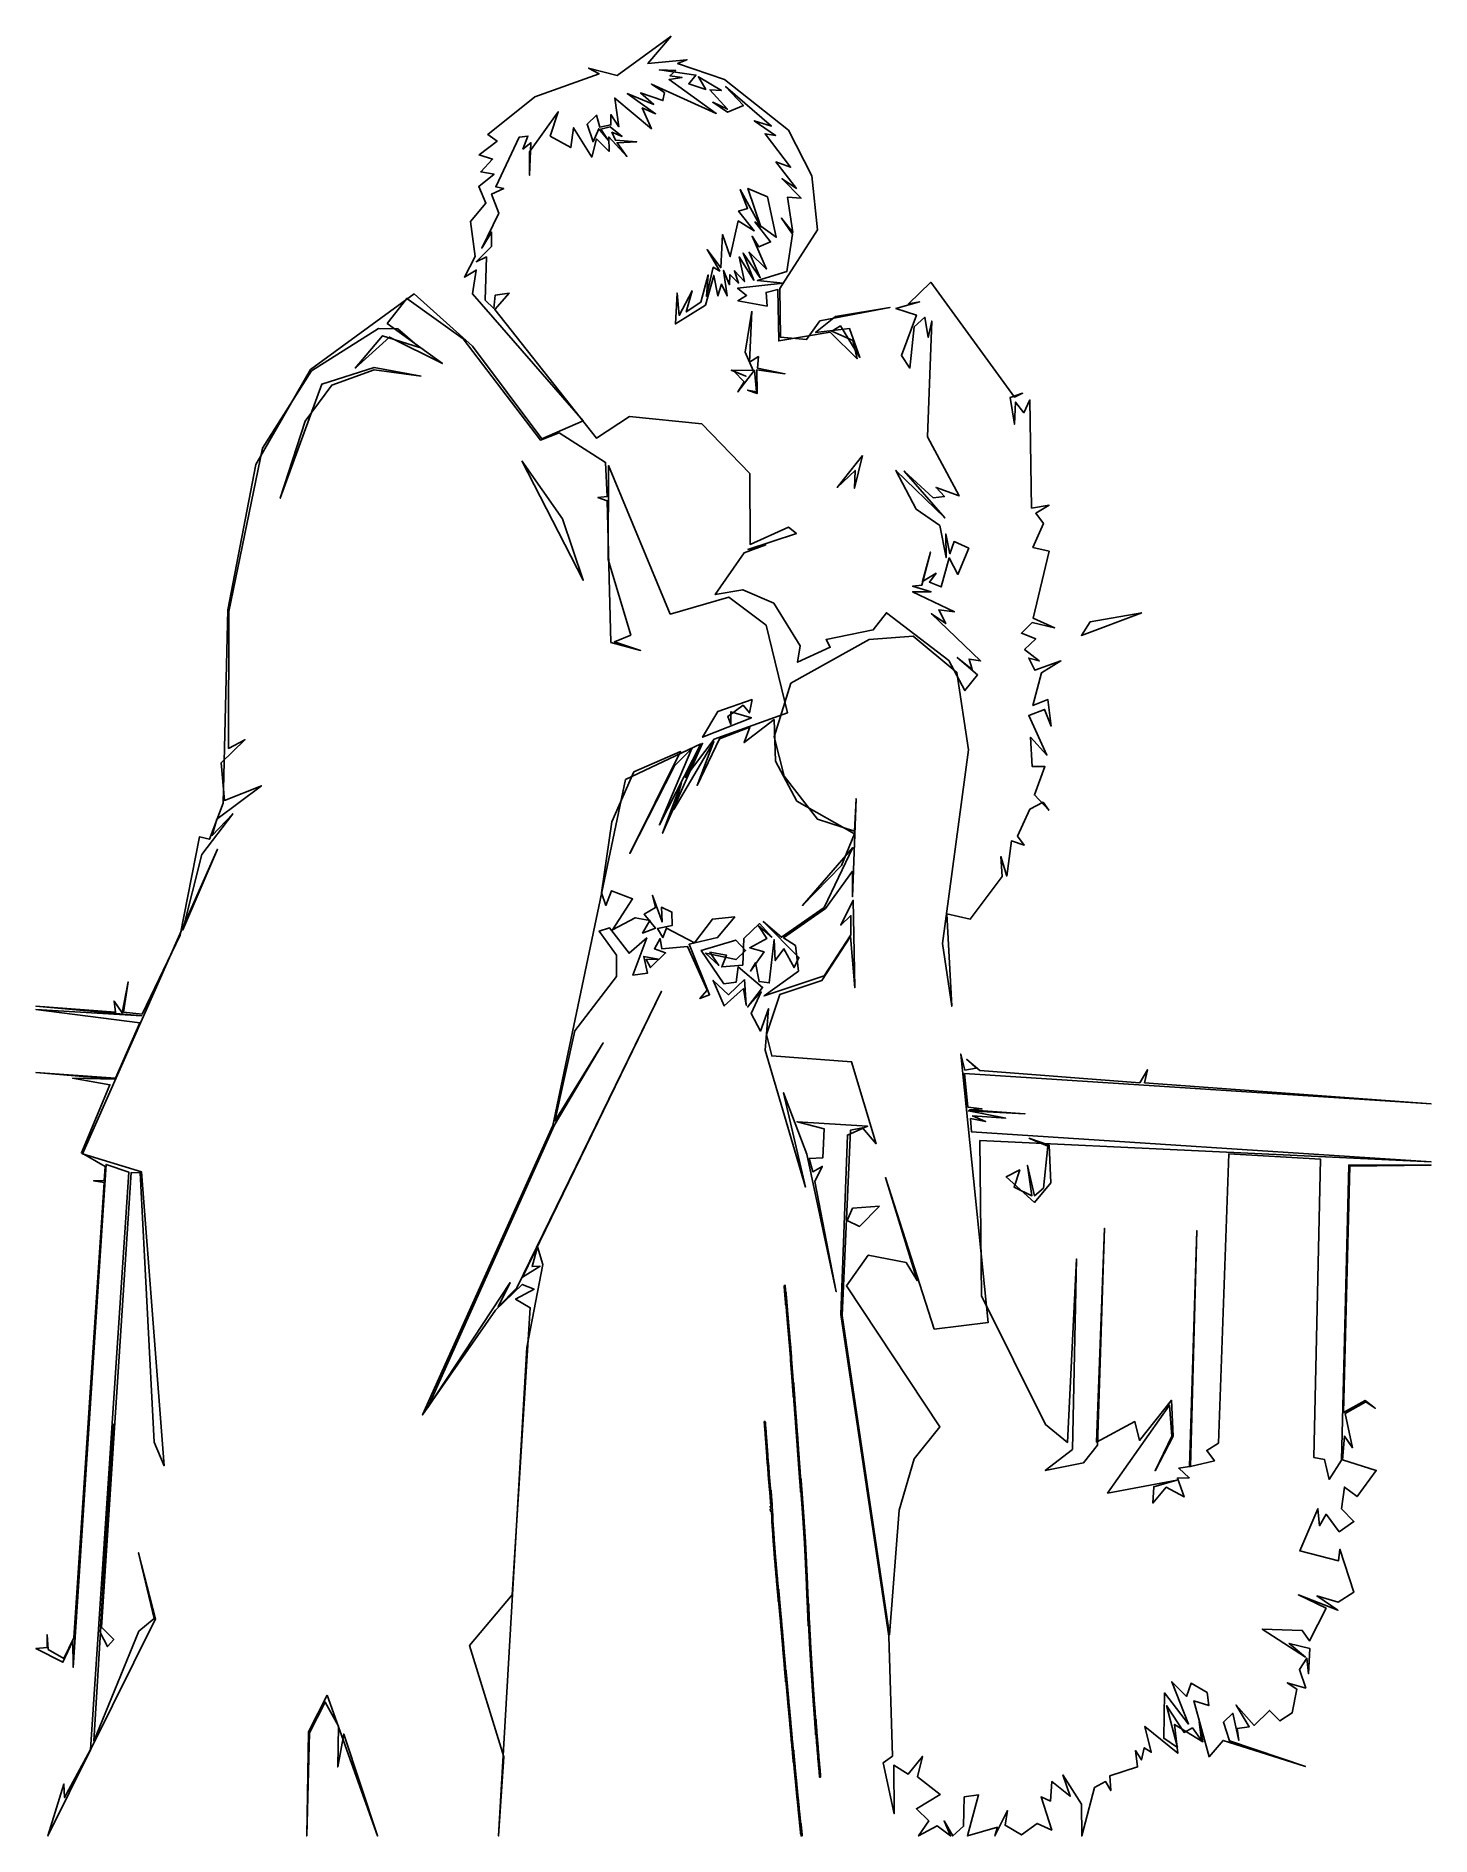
# Model space of a CAD drawing. Header units: metres. Extents: x 0 to 1000, y 0 to 1290.
import ezdxf

# ---------------------------------------------------------------- set-up
doc = ezdxf.new("R2010")
doc.units = ezdxf.units.M

msp = doc.modelspace()

# ---------------------------------------------------------------- linework, layer by layer
for points in [[(455.25, 1290), (416.5, 1261.75), (396, 1267), (403.5, 1263), (357.5, 1246.5), (323.75, 1219.5), (330.5, 1214.75), (317.5, 1204.75), (327.25, 1201.75), (318.75, 1192.75), (328.25, 1191), (317.25, 1182.25), (322.5, 1170.25), (311.5, 1157), (314.75, 1132), (307, 1117.25), (315.5, 1122.25), (312.75, 1105.25), (392.25, 1014.25), (362.5, 1001.25), (312.75, 1067.75), (271, 1105.25), (196.75, 1051), (157.5, 983), (137.5, 878.75), (134.25, 740.25), (124.25, 714.5), (117.25, 716.25), (103.25, 645.75), (76, 589), (62.75, 590.5), (66, 612.25), (61.75, 590), (56, 598.5), (57, 590.5), (0, 594.75), (75.75, 588), (0, 592.5), (74.5, 583), (57, 543.25), (0, 547.25), (56.25, 542.5), (26.25, 543.25), (53, 538.5), (32.5, 489.75), (49.5, 480), (48.75, 470), (41.25, 469.75), (48.75, 468.5), (27, 142.25), (20, 127.5), (8.75, 134), (8, 144.5), (8, 135.25), (0, 134.5), (19.25, 124.75), (26.5, 140), (26.75, 121), (50.25, 481.5), (66.5, 476), (39, 62.25), (20.5, 27.75), (20, 37.5), (8.5, 0.25), (85.75, 155.75), (73.5, 203.25), (84.75, 156), (73.75, 147), (41.5, 68.25), (55.25, 295.5), (46, 146), (51.25, 136), (55.75, 141), (47, 150), (68.25, 475.75), (74.75, 475.5), (84.75, 282.5), (91.75, 265.5), (75.5, 476.25), (33.25, 489), (130, 707.25), (105.25, 649.5), (118.75, 703.5), (141, 732.75), (126.25, 717.25), (129.5, 728.75), (161.5, 752.75), (135, 742.25), (132.75, 769.25), (149.75, 785.75), (138, 779.5), (138.25, 877.75), (162.25, 994.75), (197.5, 1050), (245.5, 1080.5), (259.25, 1080.25), (274.75, 1066.75), (248.25, 1075.25), (228.75, 1052), (253.25, 1074.25), (291.25, 1055.25), (251.75, 1084), (265.75, 1102), (306.25, 1073), (361.5, 1000.5), (375, 1005.75), (408.25, 984.5), (409.25, 960), (402.75, 959.25), (409.25, 957), (412, 855.5), (433.25, 849.75), (414.5, 856), (426.25, 860.75), (410, 915), (410.25, 982.25), (454.5, 875.75), (496.5, 888), (523.25, 867.75), (538.5, 805), (486, 786.25), (465.25, 758.75), (477.75, 783.25), (449, 718.75), (462.5, 755), (457, 735.75), (485.75, 784.5), (473.75, 753), (489.75, 786.5), (511.5, 794.75), (507.5, 783.75), (529, 800.25), (530, 770.5), (545.25, 741.75), (586.5, 718.25), (577.25, 695.75), (549.25, 667), (585.5, 708.5), (564.75, 665.5), (534.25, 644.25), (521.25, 655.5), (546.75, 629.75), (543.25, 622.5), (536, 636), (529.75, 627.5), (529, 642.5), (525.5, 611.5), (518.25, 612.5), (515.75, 626), (512, 620), (521.75, 633.75), (511.5, 636.75), (523.75, 643.25), (517.75, 652.5), (527.25, 644.25), (518.5, 654), (507.25, 643.25), (506.5, 624.25), (491.5, 623), (494.75, 631.5), (483, 633.5), (489.25, 624), (479.75, 632.75), (501.75, 628.25), (508.5, 634.75), (501.5, 642.25), (476.75, 634.75), (493, 610.75), (501.75, 612), (503.25, 623), (520.75, 608.25), (510, 594.25), (519.75, 605), (512.5, 589.5), (519.25, 577), (525, 593), (522.5, 563.25), (551.5, 465.25), (535.75, 532.75), (552.5, 488.75), (573.5, 390.25), (558.25, 469.25), (563.5, 480), (556.75, 476.25), (554, 485.75), (564, 486.25), (564.75, 507), (545.5, 512), (596, 508.75), (581.5, 502.5), (576.75, 374), (611.25, 143.5), (613.75, 57.5), (607.25, 52.75), (615, 16.25), (614.75, 51), (625, 44.5), (635.25, 57.25), (631.75, 42.75), (648, 30), (631, 19.75), (639.75, 11), (632.5, 0.25), (645.75, 7.5), (655.5, 0.25), (650.75, 11), (657, 0.25), (664.75, 7.25), (665.25, 28.25), (675.5, 29.75), (667.5, 0.25), (689, 6.5), (687.25, 0.25), (696.25, 18.5), (694.5, 8), (706.25, 1), (717.5, 9.25), (728, 4.5), (720.25, 28.25), (727, 25.25), (728, 39.25), (741.25, 28.75), (736, 44), (749.25, 23), (749.5, 0.25), (758.5, 35), (766.5, 39.25), (770.25, 32.75), (769.5, 43.25), (789.5, 49.75), (788, 61.5), (792.25, 54.75), (794.25, 63.5), (799.25, 60.25), (794.75, 78.75), (818.25, 59.5), (816, 80.25), (836.25, 67.75), (833.5, 82), (835.25, 68.75), (828.75, 77.75), (822.75, 74.5), (810.25, 93.75), (818, 63.75), (808.25, 70.25), (808.75, 102.75), (826, 80.5), (814, 110.75), (824.5, 100.25), (827.75, 109.75), (839.25, 103), (840.5, 93.75), (829.75, 97), (840.75, 57), (850.75, 68.75), (909.75, 50), (855.25, 68.5), (851, 81.75), (857.75, 88.25), (862, 68.75), (860.75, 77.25), (869.5, 78.5), (860, 94), (873, 79.5), (884, 90.25), (891.5, 82.75), (900.25, 88.5), (903.5, 105.5), (896.75, 110), (910, 106.25), (905.5, 119.5), (910.75, 127.75), (912, 116.5), (913, 134.5), (898, 138.25), (909.75, 128.5), (878.75, 148.5), (907.5, 147.5), (912.75, 140), (924.5, 163.5), (904.75, 173), (933, 162), (918, 172.25), (933.25, 167.75), (944.5, 175), (934.5, 205.75), (933.5, 197.5), (905.75, 204.5), (918.75, 234.75), (919.75, 222.5), (924.5, 230.75), (934, 218.25), (944.5, 225.5), (935.5, 234.75), (937.75, 250.25), (946.75, 243.5), (960.5, 262.25), (936.25, 269.75), (937.75, 286.75), (943.5, 278.5), (938.25, 303), (953, 311.25), (959.75, 306.75), (952.5, 312.25), (937, 303.75), (941.5, 480.25), (999.75, 481), (940.75, 481), (935.5, 269.5), (926.75, 255.75), (923.5, 270), (915.75, 271.5), (920.5, 485.25), (854.75, 489), (847.5, 281.75), (839, 276.5), (844.5, 269), (827.5, 265), (832, 434), (826.75, 265), (819, 263.75), (826.5, 257), (818, 256.75), (822.75, 243.25), (810, 250.25), (800.5, 238.75), (801, 250.5), (817.5, 255.25), (768, 246), (812.25, 309), (814, 286.75), (802, 262), (815, 286.75), (813.75, 312.5), (790.75, 283.75), (787.5, 297.25), (760, 282.5), (765.75, 435.75), (760.75, 280.25), (750.75, 267.75), (723.25, 262.25), (742.75, 277.25), (745.75, 413.75), (739.25, 282.25), (723.5, 295), (677.5, 387.25), (676.5, 498.5), (999.75, 483.25), (670.5, 504.75), (669.75, 514.25), (680.5, 512.25), (671.25, 516.25), (695, 514.5), (668.25, 519.75), (708.75, 517.75), (669, 520.5), (678, 521.25), (667.75, 522.5), (665.5, 546.5), (999.75, 524.75), (794.5, 540), (796.5, 549.25), (791, 540), (676.5, 548.75), (667, 556.75), (673.75, 550.5), (665.75, 549), (662.75, 560.5), (682.5, 368.25), (643.75, 363.5), (608.75, 472), (631.5, 398.25), (623.5, 411.25), (596.5, 416.5), (580.75, 394.5), (647.75, 293.5), (629.25, 270.5), (618.5, 233.75), (611.75, 144.5), (577.75, 373.25), (583.75, 506), (592.25, 507.75), (602, 496.25), (584.5, 555), (527.25, 559.25), (523.5, 574.5), (533, 603.25), (563.25, 613.25), (583.75, 644.75), (586.75, 608), (585.75, 670.75), (576.75, 653), (584, 659.75), (584, 646), (564.75, 616.5), (521.75, 602.25), (546.5, 620), (544.25, 638.25), (535.75, 643.75), (565.75, 664.75), (585.25, 691.5), (585.25, 673.25), (587.75, 743.5), (586.5, 720.25), (560, 728.75), (536.25, 759.75), (529, 787.75), (541, 826.25), (597, 857.5), (628.75, 860), (660, 834), (668.25, 778.5), (649.75, 639.75), (656.25, 594.75), (652.75, 661), (669.5, 657.25), (692.5, 687.75), (691.5, 702), (695.75, 688), (699, 713.25), (708.25, 710.25), (703.5, 716.75), (712.25, 736), (721.75, 741), (725.75, 735.25), (715.5, 746.25), (723, 766.5), (714, 766.5), (712.75, 787.5), (724.5, 774.75), (711.5, 803), (722.75, 807.5), (727.5, 795.5), (725.25, 814.5), (714.5, 810.25), (720.5, 833.75), (734.5, 842.25), (715.75, 835.5), (711.5, 844.25), (719, 842.25), (708.5, 850.5), (716.5, 858), (706.25, 862), (714, 869.75), (730, 866), (714.75, 872.75), (726, 920.75), (714.5, 923.5), (722, 940.75), (716.5, 948), (726, 953.75), (713.5, 951.75), (712.25, 1029.25), (708, 1020), (702, 1027.75), (701.25, 1011.75), (698.25, 1031), (707, 1034), (701.25, 1031.25), (641.25, 1113.5), (625.25, 1098), (633.25, 1099.5), (616.25, 1094.75), (631, 1090), (620.25, 1061), (626.25, 1052), (629.25, 1081.5), (637, 1088.5), (639.5, 1074), (642, 1085.75), (639, 1002.75), (661.5, 960.5), (645, 966.5), (651, 960), (643, 959), (622.25, 978.25), (651.25, 944.75), (616.25, 978.75), (630.75, 951), (647.75, 939.25), (652.25, 916.25), (652, 933.25), (655, 919), (658, 927.75), (668.5, 923), (660.75, 904.25), (654.5, 916), (648.75, 895.25), (640.25, 898.75), (645, 905), (635.25, 899.25), (641, 920.25), (634.75, 896.5), (628.25, 895.75), (641.5, 891.75), (628.25, 891.75), (658.25, 877.5), (647, 878.75), (652, 869), (641.75, 876), (677, 842.25), (668.75, 843.5), (671, 836), (660.25, 844.75), (674.75, 832.25), (665.75, 821), (654.25, 842.5), (609.5, 876.75), (600, 864.5), (566.25, 857.5), (569.25, 852), (545.75, 841.25), (547.75, 853), (528.75, 883.5), (506.5, 893.25), (486.75, 889.75), (507.5, 919.75), (523, 925.5), (510.25, 922), (545, 933.5), (539.25, 938), (511.75, 925.75), (511.5, 976.5), (477.25, 1012), (425.25, 1017.25), (401.75, 1001.75), (328.75, 1094), (339, 1105.75), (329, 1104.25), (328, 1094.75), (322, 1100.75), (322.75, 1131.75), (315.5, 1128.25), (326.5, 1139.25), (326.5, 1149.5), (319.5, 1138), (331.75, 1163), (326.5, 1176.75), (335.25, 1180.75), (329.5, 1182), (346.25, 1217.5), (352.5, 1218.25), (349, 1209), (354.75, 1213.5), (353.75, 1190.25), (353.75, 1207), (374.25, 1235.75), (368.5, 1218.25), (383.25, 1210), (385.25, 1224.25), (398.25, 1203.25), (401.75, 1216.25), (410.75, 1207.25), (410.5, 1217.75), (423.5, 1203.75), (416.5, 1213.5), (430.5, 1214.25), (415.25, 1215.25), (412.75, 1221), (420, 1218), (411.5, 1225), (404.75, 1223.25), (410, 1215.25), (403.25, 1223.5), (399.25, 1214.25), (395, 1226.75), (401.75, 1233.25), (404, 1224.75), (412, 1226.25), (412, 1233.75), (417.75, 1225), (414.75, 1245.5), (441, 1223.5), (434.5, 1238.5), (444, 1234.25), (423.75, 1248.75), (442.75, 1241), (433.25, 1249.25), (449.25, 1243.75), (450.5, 1249.5), (441, 1255.5), (487.5, 1234.5), (453.75, 1258.75), (463, 1260.25), (454.25, 1261.5), (458.5, 1265.25), (446.75, 1265.75), (473, 1262), (467.75, 1255.75), (480, 1251.75), (474.75, 1260.75), (491.25, 1251), (483, 1251.5), (495.5, 1237.5), (485, 1242.5), (495.5, 1235.5), (507, 1240.25), (494.25, 1253.75), (527, 1225.5), (514.75, 1229.25), (530, 1218.75), (522.5, 1220), (540.75, 1196), (530.25, 1199.75), (545, 1180.75), (534.75, 1187.75), (548.25, 1173.75), (538.5, 1174.5), (542.5, 1149.25), (534.25, 1159.5), (542.25, 1148), (538, 1121.25), (517, 1114.75), (535.5, 1113), (502.75, 1109.25), (509.25, 1104), (503, 1100.25), (524, 1096.5), (523.25, 1106.25), (531.75, 1108.25), (532.25, 1071.5), (569.25, 1077.75), (588.5, 1058.75), (585.5, 1071.75), (570.25, 1078.5), (576.5, 1082.25), (590.5, 1059.75), (583, 1080.5), (558.75, 1077.5), (573, 1089), (612, 1095.5), (561.75, 1086), (552.25, 1072.5), (533.5, 1074.25), (533, 1109), (560, 1151), (556, 1189.75), (539.25, 1222.5), (493.5, 1258.75), (459.75, 1270.25), (466.5, 1273), (438.5, 1270.25)], [(524.25, 1174.75), (510.25, 1180.75), (519.5, 1153.25), (504.75, 1180), (510, 1166.5), (503.5, 1164.5), (514.75, 1150.5), (503.25, 1157.5), (497.5, 1132), (492, 1147.75), (490.75, 1124), (481, 1137), (490, 1121.5), (485.25, 1124.25), (480.5, 1103.5), (481.75, 1118.75), (476.5, 1099.25), (466, 1092.25), (470.25, 1107.5), (461, 1089.75), (459.5, 1105.75), (458.25, 1083.75), (479.75, 1097.25), (485.75, 1118.5), (488.75, 1103.75), (491.25, 1112.25), (495.25, 1103.75), (492.75, 1122), (497, 1111.75), (497.25, 1119), (503.5, 1113), (500.5, 1121.75), (507.75, 1114), (504, 1131.75), (514.5, 1115), (506.75, 1134.5), (519, 1116.75), (511, 1135), (523.5, 1123), (513.25, 1146.5), (518, 1139), (526.5, 1142.5), (515.25, 1156.75), (530.5, 1145.75)], [(513, 1092.75), (508.25, 1063.5), (514, 1050.25), (498.25, 1050.5), (508.75, 1046.25), (500, 1049.75), (507.5, 1042.25), (503, 1035), (515, 1050.5), (516.25, 1035), (510, 1036.25), (516.75, 1033.75), (516.5, 1050.75), (536.75, 1048), (517, 1052), (517.75, 1060.25), (511.25, 1056.25)], [(276, 1046.25), (242.25, 1052.5), (204.75, 1040.5), (175, 958.75), (193, 1014), (212, 1039.75), (242.25, 1050.75)], [(348.25, 985.5), (392.25, 900), (377.25, 944)], [(592.25, 989.5), (574.25, 966.5), (587, 978.75), (586.5, 966)], [(792.5, 876.75), (755.5, 870.25), (749.25, 860.5)], [(513.25, 814.5), (488.75, 806), (477.75, 787.5), (512.75, 801.5), (498, 805.75), (498, 796.75), (495.75, 802.5), (506.75, 810.5), (511.25, 805)], [(476.5, 782.75), (422.5, 757.25), (370.5, 509.25), (277, 302), (329.25, 377), (348.5, 395.5), (357, 392), (343.75, 385), (354.25, 378.75), (341.25, 173), (310.75, 136.75), (335.25, 57), (331.5, 0.25), (351.75, 350.25), (363.25, 409.75), (359.5, 422.5), (355.5, 408.25), (361.25, 408.5), (348.75, 400.75), (448.25, 605.5), (344.5, 393), (331.25, 379.5), (339.75, 396.75), (280.75, 307.25), (371.25, 509.25), (406.5, 568.5), (371.75, 512.5), (386.25, 577.25), (416, 616), (416, 631.5), (403.5, 648.5), (411, 651), (425, 632.75), (437.75, 643.75), (427.75, 617), (438.25, 618.5), (435.5, 630.5), (446, 628.5), (437.25, 628.25), (440.5, 622.5), (451.25, 633), (443.25, 636), (447.25, 643.25), (448.5, 636), (467, 637.5), (481, 606.25), (475.75, 600.25), (482.75, 603), (468, 639.25), (488.5, 644), (500.75, 658.75), (484.75, 657.25), (472, 640.25), (451.75, 650.75), (449.25, 644), (445.5, 650.5), (456, 652.75), (455.75, 662.25), (448.25, 665.75), (448.75, 655.25), (441.75, 674.25), (444, 665.5), (435.75, 660.75), (444, 650.75), (434.75, 647.25), (440, 656.25), (429.5, 658.25), (413.25, 649.5), (427.5, 671.75), (412.5, 677.5), (408.5, 667), (405.25, 676), (412.75, 727), (428.5, 762.75), (462, 777.25), (425.5, 704.25), (457.5, 767), (470, 779.5), (446.75, 724.75)], [(507.75, 614), (496.25, 603), (485.25, 613.25), (493.25, 595), (507, 607.5), (509, 595.5)], [(711.5, 500.25), (725.25, 494.5), (722, 464.5), (715.5, 459), (710.5, 480.75), (713.75, 459), (701, 465.25), (705, 477.5), (695.25, 472.5), (715.5, 454.25), (727.25, 468.25), (726, 495.25)], [(604.5, 451.5), (585.25, 450), (581.25, 441.25), (590.25, 437)], [(536.25, 394.75), (536.25, 392.5), (536.5, 392.25), (536.5, 389.5), (536.75, 389.25), (536.75, 386.5), (537, 386.25), (537, 384), (537.25, 383.75), (537.25, 380.75), (537.5, 380.5), (537.5, 378), (537.75, 377.75), (537.75, 374.75), (538, 374.5), (538, 372.25), (538.25, 372), (538.25, 369.25), (538.5, 369), (538.5, 366.5), (538.75, 366.25), (538.75, 363.75), (539, 363.5), (539, 361.25), (539.25, 361), (539.25, 358.5), (539.5, 358.25), (539.5, 355.5), (539.75, 355.25), (539.75, 353), (540, 352.75), (540, 350.5), (540.25, 350.25), (540.25, 347.25), (540.5, 347), (540.5, 344.5), (540.75, 344.25), (540.75, 339.75), (541, 339.5), (541, 336.75), (541.25, 336.5), (541.25, 333.75), (541.5, 333.5), (541.5, 330.75), (541.75, 330.5), (541.75, 327.5), (542, 327.25), (542, 324.5), (542.25, 324.25), (542.25, 321.25), (542.5, 321), (542.5, 318), (542.75, 317.75), (542.75, 314.75), (543, 314.5), (543, 310.75), (543.25, 310.5), (543.25, 308), (543.5, 307.75), (543.5, 304.5), (543.75, 304.25), (543.75, 301.5), (544, 301.25), (544, 298.5), (544.25, 298.25), (544.25, 295), (544.5, 294.75), (544.5, 291.75), (544.75, 291.5), (544.75, 288.5), (545, 288.25), (545, 285.25), (545.25, 285), (545.25, 282), (545.5, 281.75), (545.5, 278.75), (545.75, 278.5), (545.75, 275), (546, 274.75), (546, 272), (546.25, 271.75), (546.25, 268.5), (546.5, 268.25), (546.5, 265.25), (546.75, 265), (546.75, 262.25), (547, 262), (547, 258.75), (547.25, 258.5), (547.25, 255.75), (547.5, 255.5), (547.5, 252.75), (547.75, 252.5), (547.75, 249.5), (548, 249.25), (548, 246.5), (548.25, 246.25), (548.25, 243.25), (548.5, 243), (548.5, 240), (548.75, 239.75), (548.75, 237), (549, 236.75), (549, 233.5), (549.25, 233.25), (549.25, 230), (549.5, 229.75), (549.5, 226.75), (549.75, 226.5), (549.75, 222.75), (550, 222.5), (550, 219.5), (550.25, 219.25), (550.25, 215.75), (550.5, 215.5), (550.5, 212), (550.75, 211.75), (550.75, 207.75), (551, 207.5), (551, 203), (551.25, 202.75), (551.25, 198.25), (551.5, 198), (551.5, 192.75), (551.75, 192.5), (551.75, 188), (552, 187.75), (552, 182.75), (552.25, 182.5), (552.25, 176.5), (552.5, 176.25), (552.5, 171), (552.75, 170.75), (552.75, 166), (553, 165.75), (553, 160.25), (553.25, 160), (553.25, 154.25), (553.5, 154), (553.5, 150.75), (553.75, 150.5), (553.75, 145.75), (554, 145.5), (554, 141.5), (554.25, 141.25), (554.25, 136.5), (554.5, 136.25), (554.5, 132.5), (554.75, 132.25), (554.75, 128.5), (555, 128.25), (555, 125), (555.25, 124.75), (555.25, 120.75), (555.5, 120.5), (555.5, 117.25), (555.75, 117), (555.75, 113.75), (556, 113.5), (556, 110), (556.25, 109.75), (556.25, 106), (556.5, 105.75), (556.5, 102.75), (556.75, 102.5), (556.75, 99.25), (557, 99), (557, 95.75), (557.25, 95.5), (557.25, 92.75), (557.5, 92.5), (557.5, 89.5), (557.75, 89.25), (557.75, 86.25), (558, 86), (558, 83.25), (558.25, 83), (558.25, 79.5), (558.5, 79.25), (558.5, 76.5), (558.75, 76.25), (558.75, 72.75), (559, 72.5), (559, 70), (559.25, 69.75), (559.25, 66.5), (559.5, 66.25), (559.5, 64.5), (559.75, 64.25), (559.75, 61), (560, 60.75), (560, 58.5), (560.25, 58.25), (560.25, 55), (560.5, 54.75), (560.5, 53), (560.75, 52.75), (560.75, 50), (561, 49.75), (561, 47.75), (561.25, 47.5), (561.25, 44.75), (561.5, 44.5), (561.5, 42.5), (562.25, 42.5), (562.25, 45.25), (562, 45.5), (562, 48.25), (561.75, 48.5), (561.75, 50.5), (561.5, 50.75), (561.5, 53.5), (561.25, 53.75), (561.25, 55.5), (561, 55.75), (561, 59), (560.75, 59.25), (560.75, 61.5), (560.5, 61.75), (560.5, 65), (560.25, 65.25), (560.25, 67.75), (560, 68), (560, 70.5), (559.75, 70.75), (559.75, 73.25), (559.5, 73.5), (559.5, 77), (559.25, 77.25), (559.25, 80), (559, 80.25), (559, 83.75), (558.75, 84), (558.75, 86.75), (558.5, 87), (558.5, 90.5), (558.25, 90.75), (558.25, 93.25), (558, 93.5), (558, 96.25), (557.75, 96.5), (557.75, 99.75), (557.5, 100), (557.5, 103.25), (557.25, 103.5), (557.25, 106.5), (557, 106.75), (557, 110.5), (556.75, 110.75), (556.75, 114.25), (556.5, 114.5), (556.5, 117.75), (556.25, 118), (556.25, 121.25), (556, 121.5), (556, 125.5), (555.75, 125.75), (555.75, 129), (555.5, 129.25), (555.5, 133), (555.25, 133.25), (555.25, 137), (555, 137.25), (555, 142), (554.75, 142.25), (554.75, 146.25), (554.5, 146.5), (554.5, 151.25), (554.25, 151.5), (554.25, 154.75), (554, 155), (554, 160.75), (553.75, 161), (553.75, 166.5), (553.5, 166.75), (553.5, 171.5), (553.25, 171.75), (553.25, 177), (553, 177.25), (553, 183.25), (552.75, 183.5), (552.75, 188.5), (552.5, 188.75), (552.5, 193.25), (552.25, 193.5), (552.25, 198.75), (552, 199), (552, 203.5), (551.75, 203.75), (551.75, 208.25), (551.5, 208.5), (551.5, 212.5), (551.25, 212.75), (551.25, 216.25), (551, 216.5), (551, 220), (550.75, 220.25), (550.75, 223.25), (550.5, 223.5), (550.5, 227.25), (550.25, 227.5), (550.25, 230.5), (550, 230.75), (550, 234), (549.75, 234.25), (549.75, 237.5), (549.5, 237.75), (549.5, 240.5), (549.25, 240.75), (549.25, 243.75), (549, 244), (549, 247), (548.75, 247.25), (548.75, 250), (548.5, 250.25), (548.5, 253.25), (548.25, 253.5), (548.25, 256.25), (548, 256.5), (548, 259.25), (547.75, 259.5), (547.75, 262.75), (547.5, 263), (547.5, 265.75), (547.25, 266), (547.25, 269), (547, 269.25), (547, 272.5), (546.75, 272.75), (546.75, 275.5), (546.5, 275.75), (546.5, 279.25), (546.25, 279.5), (546.25, 282.5), (546, 282.75), (546, 286.5), (545.75, 286.75), (545.75, 289), (545.5, 289.25), (545.5, 292.25), (545.25, 292.5), (545.25, 295.5), (545, 295.75), (545, 299), (544.75, 299.25), (544.75, 302), (544.5, 302.25), (544.5, 305), (544.25, 305.25), (544.25, 308.5), (544, 308.75), (544, 311.25), (543.75, 311.5), (543.75, 315.25), (543.5, 315.5), (543.5, 318.5), (543.25, 318.75), (543.25, 321.75), (543, 322), (543, 325), (542.75, 325.25), (542.75, 328), (542.5, 328.25), (542.5, 331.25), (542.25, 331.5), (542.25, 334.25), (542, 334.5), (542, 337.25), (541.75, 337.5), (541.75, 340.25), (541.5, 340.5), (541.5, 345), (541.25, 345.25), (541.25, 347.75), (541, 348), (541, 351), (540.75, 351.25), (540.75, 353.5), (540.5, 353.75), (540.5, 356), (540.25, 356.25), (540.25, 359), (540, 359.25), (540, 361.75), (539.75, 362), (539.75, 364.25), (539.5, 364.5), (539.5, 367), (539.25, 367.25), (539.25, 369.75), (539, 370), (539, 372.75), (538.75, 373), (538.75, 375.25), (538.5, 375.5), (538.5, 378.5), (538.25, 378.75), (538.25, 381.25), (538, 381.5), (538, 384.5), (537.75, 384.75), (537.75, 387), (537.5, 387.25), (537.5, 390), (537.25, 390.25), (537.25, 393), (537, 393.25), (537, 394.75)], [(521.75, 297.25), (521.75, 296.25), (522, 296), (522, 293), (522.25, 292.75), (522.25, 290.5), (522.5, 290.25), (522.5, 286.75), (522.75, 286.5), (522.75, 283.75), (523, 283.5), (523, 280.75), (523.25, 280.5), (523.25, 277.25), (523.5, 277), (523.5, 274.25), (523.75, 274), (523.75, 270), (524, 269.75), (524, 267.25), (524.25, 267), (524.25, 265.25), (524.5, 265), (524.5, 261.75), (524.75, 261.5), (524.75, 257.75), (525, 257.5), (525, 255), (525.25, 254.75), (525.25, 252.5), (525.5, 252.25), (525.5, 249.75), (525.75, 249.5), (525.75, 247.5), (526, 247.25), (526, 245), (526.25, 244.75), (526.25, 241.5), (526.5, 241.25), (526.5, 238.25), (526.75, 238), (526.75, 236.75), (526.5, 236.5), (526.25, 236.5), (526.25, 235.75), (526.75, 235.25), (526.75, 234.75), (526.5, 234.5), (526.25, 234.5), (526.25, 233.75), (526.5, 233.5), (526.5, 233), (527, 232.5), (527, 230.75), (527.25, 230.5), (527.25, 224.25), (527.5, 224), (527.5, 221), (527.75, 220.75), (527.75, 218), (528, 217.75), (528, 213.75), (528.25, 213.5), (528.25, 210.5), (528.5, 210.25), (528.5, 207.5), (528.75, 207.25), (528.75, 204.5), (529, 204.25), (529, 201), (529.25, 200.75), (529.25, 198.25), (529.5, 198), (529.5, 195.75), (529.75, 195.5), (529.75, 192.75), (530, 192.5), (530, 190.25), (530.25, 190), (530.25, 187.25), (530.5, 187), (530.5, 185), (530.75, 184.75), (530.75, 181.75), (531, 181.5), (531, 179.25), (531.25, 179), (531.25, 176.5), (531.5, 176.25), (531.5, 174), (531.75, 173.75), (531.75, 171.25), (532, 171), (532, 168.25), (532.25, 168), (532.25, 165.5), (532.5, 165.25), (532.5, 163), (532.75, 162.75), (532.75, 160.25), (533, 160), (533, 157.75), (533.25, 157.5), (533.25, 155.5), (533.5, 155.25), (533.5, 152.5), (533.75, 152.25), (533.75, 149.5), (534, 149.25), (534, 147.25), (534.25, 147), (534.25, 144.5), (534.5, 144.25), (534.5, 141.5), (534.75, 141.25), (534.75, 139), (535, 138.75), (535, 136), (535.25, 135.75), (535.25, 132.75), (535.5, 132.5), (535.5, 130), (535.75, 129.75), (535.75, 127.5), (536, 127.25), (536, 124.75), (536.25, 124.5), (536.25, 121.75), (536.5, 121.5), (536.5, 118.5), (536.75, 118.25), (536.75, 116), (537, 115.75), (537, 113.5), (537.25, 113.25), (537.25, 110.75), (537.5, 110.5), (537.5, 108.25), (537.75, 108), (537.75, 105.5), (538, 105.25), (538, 102.75), (538.25, 102.5), (538.25, 100.25), (538.5, 100), (538.5, 97.5), (538.75, 97.25), (538.75, 94.5), (539, 94.25), (539, 92.25), (539.25, 92), (539.25, 89.75), (539.5, 89.5), (539.5, 87.25), (539.75, 87), (539.75, 84.75), (540, 84.5), (540, 82.25), (540.25, 82), (540.25, 79), (540.5, 78.75), (540.5, 76.75), (540.75, 76.5), (540.75, 74), (541, 73.75), (541, 71.25), (541.25, 71), (541.25, 68.25), (541.5, 68), (541.5, 66.5), (541.75, 66.25), (541.75, 63.5), (542, 63.25), (542, 61.25), (542.25, 61), (542.25, 58.25), (542.5, 58), (542.5, 55.5), (542.75, 55.25), (542.75, 53), (543, 52.75), (543, 50.5), (543.25, 50.25), (543.25, 47.5), (543.5, 47.25), (543.5, 45.25), (543.75, 45), (543.75, 42.5), (544, 42.25), (544, 40.5), (544.25, 40.25), (544.25, 38), (544.5, 37.75), (544.5, 35.25), (544.75, 35), (544.75, 32.75), (545, 32.5), (545, 30), (545.25, 29.75), (545.25, 27.75), (545.5, 27.5), (545.5, 25.75), (545.75, 25.5), (545.75, 23.25), (546, 23), (546, 21), (546.25, 20.75), (546.25, 18), (546.5, 17.75), (546.5, 16), (546.75, 15.75), (546.75, 13.5), (547, 13.25), (547, 11.25), (547.25, 11), (547.25, 8.75), (547.5, 8.5), (547.5, 6.5), (547.75, 6.25), (547.75, 4.25), (548, 4), (548, 1.75), (548.25, 1.5), (548.25, 0.25), (549, 0.25), (549, 2.25), (548.75, 2.5), (548.75, 4.75), (548.5, 5), (548.5, 7), (548.25, 7.25), (548.25, 9.25), (548, 9.5), (548, 11.75), (547.75, 12), (547.75, 14), (547.5, 14.25), (547.5, 16.5), (547.25, 16.75), (547.25, 18.5), (547, 18.75), (547, 21.5), (546.75, 21.75), (546.75, 23.75), (546.5, 24), (546.5, 26.25), (546.25, 26.5), (546.25, 28.25), (546, 28.5), (546, 30.5), (545.75, 30.75), (545.75, 33.25), (545.5, 33.5), (545.5, 35.75), (545.25, 36), (545.25, 38.5), (545, 38.75), (545, 41), (544.75, 41.25), (544.75, 43), (544.5, 43.25), (544.5, 45.75), (544.25, 46), (544.25, 48), (544, 48.25), (544, 51), (543.75, 51.25), (543.75, 53.5), (543.5, 53.75), (543.5, 56), (543.25, 56.25), (543.25, 58.75), (543, 59), (543, 61.75), (542.75, 62), (542.75, 64), (542.5, 64.25), (542.5, 67), (542.25, 67.25), (542.25, 68.75), (542, 69), (542, 71.75), (541.75, 72), (541.75, 74.5), (541.5, 74.75), (541.5, 77.25), (541.25, 77.5), (541.25, 79.5), (541, 79.75), (541, 82.75), (540.75, 83), (540.75, 85.25), (540.5, 85.5), (540.5, 87.75), (540.25, 88), (540.25, 90.25), (540, 90.5), (540, 92.75), (539.75, 93), (539.75, 95), (539.5, 95.25), (539.5, 98), (539.25, 98.25), (539.25, 100.75), (539, 101), (539, 103.25), (538.75, 103.5), (538.75, 106), (538.5, 106.25), (538.5, 108.75), (538.25, 109), (538.25, 111.25), (538, 111.5), (538, 114), (537.75, 114.25), (537.75, 116.5), (537.5, 116.75), (537.5, 119), (537.25, 119.25), (537.25, 122.25), (537, 122.5), (537, 125.25), (536.75, 125.5), (536.75, 128), (536.5, 128.25), (536.5, 130.5), (536.25, 130.75), (536.25, 133.25), (536, 133.5), (536, 136.5), (535.75, 136.75), (535.75, 139.5), (535.5, 139.75), (535.5, 142), (535.25, 142.25), (535.25, 145), (535, 145.25), (535, 147.75), (534.75, 148), (534.75, 150), (534.5, 150.25), (534.5, 153), (534.25, 153.25), (534.25, 156), (534, 156.25), (534, 158.25), (533.75, 158.5), (533.75, 160.75), (533.5, 161), (533.5, 163.5), (533.25, 163.75), (533.25, 166), (533, 166.25), (533, 168.75), (532.75, 169), (532.75, 171.75), (532.5, 172), (532.5, 174.5), (532.25, 174.75), (532.25, 177), (532, 177.25), (532, 179.75), (531.75, 180), (531.75, 182.25), (531.5, 182.5), (531.5, 185.5), (531.25, 185.75), (531.25, 187.75), (531, 188), (531, 190.75), (530.75, 191), (530.75, 193.25), (530.5, 193.5), (530.5, 196.25), (530.25, 196.5), (530.25, 198.75), (530, 199), (530, 201.5), (529.75, 201.75), (529.75, 205), (529.5, 205.25), (529.5, 208), (529.25, 208.25), (529.25, 211), (529, 211.25), (529, 215), (528.75, 215.25), (528.75, 218.5), (528.5, 218.75), (528.5, 221.5), (528.25, 221.75), (528.25, 224.75), (528, 225), (528, 231.25), (527.75, 231.5), (527.75, 233.25), (527.5, 233.5), (527.75, 233.75), (527.75, 234.75), (527.5, 235), (527.5, 239.25), (527.25, 239.5), (527.25, 242), (527, 242.25), (527, 245.5), (526.75, 245.75), (526.75, 248), (526.5, 248.25), (526.5, 250.25), (526.25, 250.5), (526.25, 253), (526, 253.25), (526, 255.5), (525.75, 255.75), (525.75, 258.25), (525.5, 258.5), (525.5, 262.25), (525.25, 262.5), (525.25, 265.75), (525, 266), (525, 267.75), (524.75, 268), (524.75, 270.5), (524.5, 270.75), (524.5, 274.75), (524.25, 275), (524.25, 277.75), (524, 278), (524, 281.25), (523.75, 281.5), (523.75, 284.25), (523.5, 284.5), (523.5, 287.25), (523.25, 287.5), (523.25, 291), (523, 291.25), (523, 293.5), (522.75, 293.75), (522.75, 296.75), (522.5, 297), (522.5, 297.25)], [(208.75, 101.25), (195.25, 75), (194, 0.25), (196, 74.25), (207.25, 96.25), (216.75, 79), (216.25, 49.75), (220.5, 73.25), (244.75, 0.25)]]:
    msp.add_lwpolyline(points, close=True)

doc.saveas('drawing.dxf')
